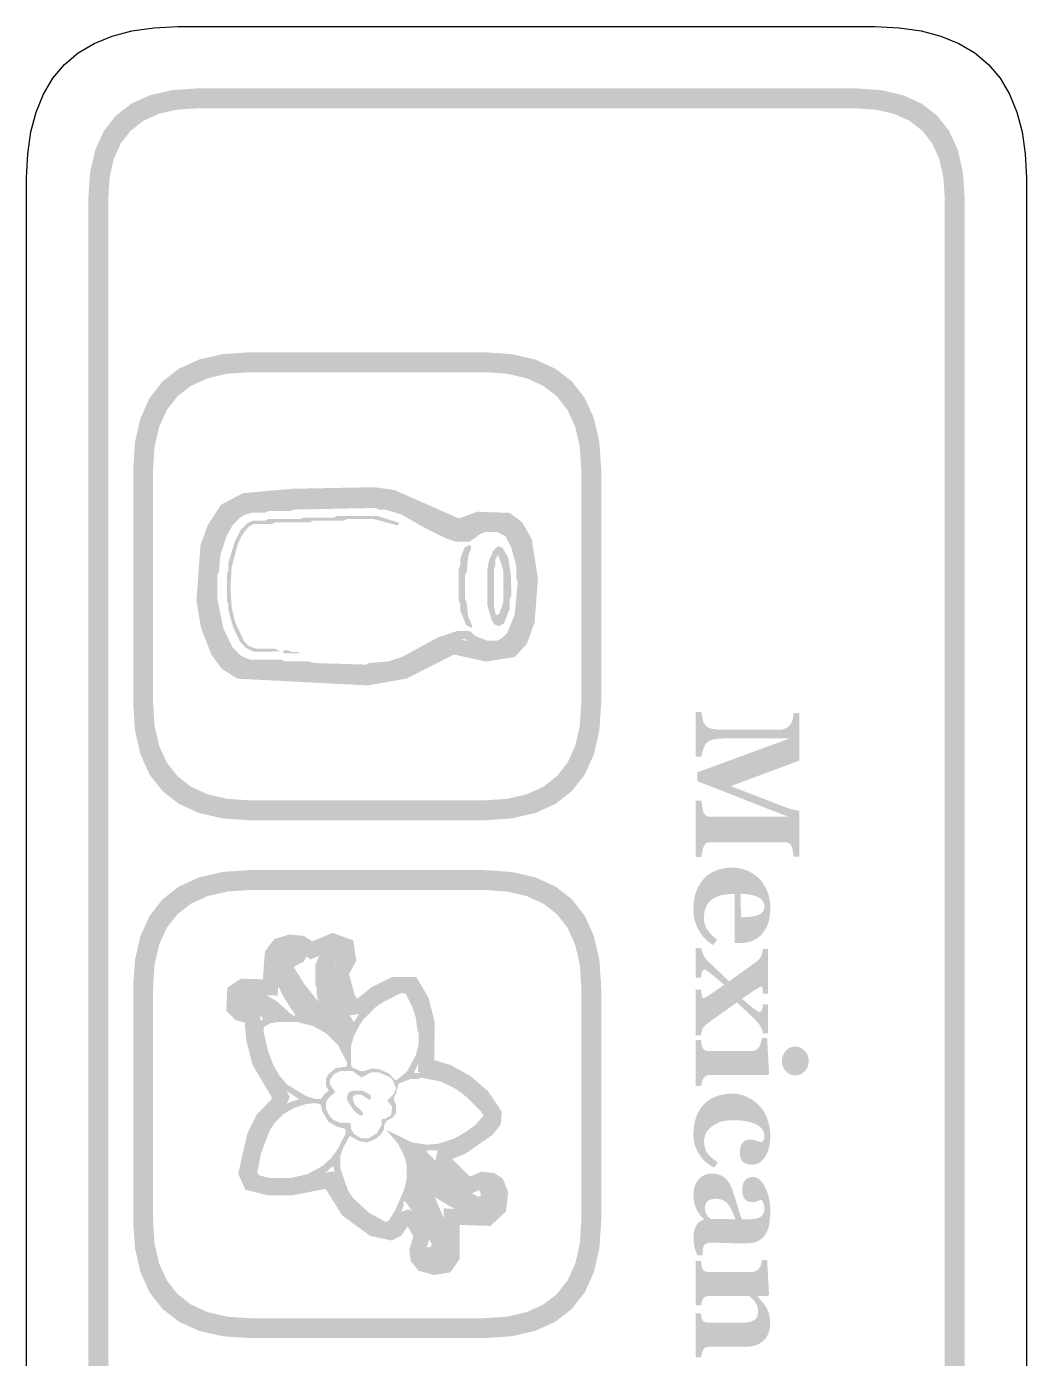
# Model space of a CAD drawing. Header units: millimetres. Extents: x 6 to 126, y 130 to 351.
# Drawn here: x 72.96 to 93.04, y 324.29 to 351.04 of the extents above; entities that cross this region are included whole.
import ezdxf

# ---------------------------------------------------------------- set-up
doc = ezdxf.new("R2010")
doc.units = ezdxf.units.MM
doc.layers.add('CUT', color=1, linetype='Continuous')
doc.layers.add('RASTER', color=7, linetype='Continuous')

msp = doc.modelspace()

# ---------------------------------------------------------------- hatches: boundary and pattern name
at = {"layer": 'RASTER'}
h = msp.add_hatch(color=7, dxfattribs=at)
h.paths.add_polyline_path([(89.6, 349.8), (90.116, 349.766), (90.563, 349.663), (90.941, 349.491), (91.25, 349.25), (91.491, 348.941), (91.663, 348.563), (91.766, 348.116), (91.8, 347.6), (91.8, 290.4), (91.766, 289.884), (91.663, 289.438), (91.491, 289.059), (91.25, 288.75), (90.941, 288.509), (90.563, 288.338), (90.116, 288.234), (89.6, 288.2), (76.4, 288.2), (75.884, 288.234), (75.438, 288.338), (75.059, 288.509), (74.75, 288.75), (74.509, 289.059), (74.338, 289.438), (74.234, 289.884), (74.2, 290.4), (74.2, 347.6), (74.234, 348.116), (74.338, 348.563), (74.509, 348.941), (74.75, 349.25), (75.059, 349.491), (75.438, 349.663), (75.884, 349.766), (76.4, 349.8)])
h.paths.add_polyline_path([(89.6, 349.4), (76.4, 349.4), (75.978, 349.372), (75.613, 349.288), (75.303, 349.147), (75.05, 348.95), (74.853, 348.697), (74.712, 348.388), (74.628, 348.022), (74.6, 347.6), (74.6, 290.4), (74.628, 289.978), (74.712, 289.613), (74.853, 289.303), (75.05, 289.05), (75.303, 288.853), (75.613, 288.713), (75.978, 288.628), (76.4, 288.6), (89.6, 288.6), (90.022, 288.628), (90.388, 288.713), (90.697, 288.853), (90.95, 289.05), (91.147, 289.303), (91.288, 289.613), (91.372, 289.978), (91.4, 290.4), (91.4, 347.6), (91.372, 348.022), (91.288, 348.388), (91.147, 348.697), (90.95, 348.95), (90.697, 349.147), (90.387, 349.288), (90.022, 349.372), (89.6, 349.4)], flags=0)
h = msp.add_hatch(color=7, dxfattribs=at)
h.paths.add_polyline_path([(82.15, 344.5), (82.701, 344.463), (83.178, 344.353), (83.582, 344.17), (83.913, 343.913), (84.17, 343.582), (84.353, 343.178), (84.463, 342.701), (84.5, 342.15), (84.5, 337.45), (84.463, 336.899), (84.353, 336.422), (84.17, 336.018), (83.913, 335.688), (83.582, 335.43), (83.178, 335.247), (82.701, 335.137), (82.15, 335.1), (77.45, 335.1), (76.899, 335.137), (76.422, 335.247), (76.018, 335.43), (75.688, 335.688), (75.43, 336.018), (75.247, 336.422), (75.137, 336.899), (75.1, 337.45), (75.1, 342.15), (75.137, 342.701), (75.247, 343.178), (75.43, 343.582), (75.688, 343.913), (76.018, 344.17), (76.422, 344.353), (76.899, 344.463), (77.45, 344.5)])
h.paths.add_polyline_path([(82.15, 344.1), (77.45, 344.1), (76.993, 344.07), (76.597, 343.978), (76.262, 343.826), (75.988, 343.613), (75.774, 343.338), (75.622, 343.003), (75.53, 342.607), (75.5, 342.15), (75.5, 337.45), (75.53, 336.993), (75.622, 336.597), (75.774, 336.262), (75.988, 335.988), (76.262, 335.774), (76.597, 335.622), (76.993, 335.53), (77.45, 335.5), (82.15, 335.5), (82.607, 335.53), (83.003, 335.622), (83.338, 335.774), (83.613, 335.988), (83.826, 336.262), (83.978, 336.597), (84.07, 336.993), (84.1, 337.45), (84.1, 342.15), (84.07, 342.607), (83.978, 343.003), (83.826, 343.338), (83.613, 343.613), (83.338, 343.826), (83.003, 343.978), (82.607, 344.07), (82.15, 344.1)], flags=0)
h = msp.add_hatch(color=7, dxfattribs=at)
h.paths.add_polyline_path([(83.23, 339.954), (83.163, 339.072), (83.007, 338.646), (82.765, 338.379), (82.178, 338.289), (81.543, 338.43), (80.594, 337.948), (79.817, 337.809), (77.191, 337.944), (76.876, 338.147), (76.67, 338.429), (76.46, 338.974), (76.371, 339.503), (76.451, 340.624), (76.603, 341.038), (76.864, 341.438), (77.308, 341.671), (78.289, 341.758), (79.945, 341.79), (80.346, 341.734), (81.643, 341.161), (82.009, 341.297), (82.655, 341.275), (82.909, 341.091), (83.104, 340.75)])
h.paths.add_polyline_path([(82.908, 339.941), (82.797, 340.642), (82.665, 340.872), (82.546, 340.958), (82.062, 340.975), (81.632, 340.815), (80.257, 341.424), (79.926, 341.47), (78.307, 341.438), (77.4, 341.358), (77.086, 341.193), (76.891, 340.893), (76.767, 340.556), (76.693, 339.519), (76.771, 339.059), (76.953, 338.583), (77.1, 338.384), (77.292, 338.259), (79.797, 338.131), (80.491, 338.255), (81.501, 338.768), (82.189, 338.614), (82.604, 338.678), (82.728, 338.815), (82.847, 339.141), (82.908, 339.941)], flags=0)
h = msp.add_hatch(color=7, dxfattribs=at)
h.paths.add_polyline_path([(82.976, 340.144), (82.986, 339.479), (82.954, 339.415), (82.954, 339.286), (82.858, 338.933), (82.739, 338.699), (82.674, 338.634), (82.504, 338.548), (82.28, 338.516), (82.215, 338.548), (82.055, 338.548), (81.885, 338.634), (81.766, 338.74), (81.509, 338.708), (81.114, 338.525), (80.449, 338.162), (80, 338.066), (78.972, 338.066), (78.908, 338.098), (78.234, 338.098), (78.17, 338.13), (77.495, 338.13), (77.335, 338.162), (77.165, 338.249), (76.94, 338.474), (76.725, 338.933), (76.628, 339.35), (76.628, 339.575), (76.596, 339.639), (76.596, 339.961), (76.628, 340.025), (76.66, 340.442), (76.757, 340.763), (76.94, 341.126), (77.132, 341.319), (77.303, 341.405), (77.559, 341.47), (78.523, 341.502), (78.587, 341.534), (80.096, 341.534), (80.546, 341.405), (81.445, 340.924), (81.669, 340.86), (81.788, 340.869), (81.885, 340.966), (82.055, 341.052), (82.408, 341.084), (82.674, 340.966), (82.771, 340.837), (82.922, 340.474)])
h.paths.add_polyline_path([(82.825, 339.896), (82.793, 339.961), (82.793, 340.217), (82.697, 340.571), (82.578, 340.805), (82.408, 340.892), (82.183, 340.892), (82.087, 340.86), (81.862, 340.699), (81.573, 340.699), (81.38, 340.763), (80.973, 340.966), (80.481, 341.245), (80.16, 341.341), (80.032, 341.341), (79.968, 341.373), (78.33, 341.341), (78.266, 341.309), (77.816, 341.309), (77.752, 341.277), (77.495, 341.277), (77.367, 341.245), (77.261, 341.19), (77.1, 341.03), (76.982, 340.827), (76.853, 340.442), (76.821, 340.089), (76.789, 340.025), (76.789, 339.543), (76.917, 338.933), (77.1, 338.57), (77.261, 338.41), (77.367, 338.355), (77.463, 338.323), (78.073, 338.323), (78.137, 338.291), (78.651, 338.291), (78.715, 338.259), (79.775, 338.227), (79.839, 338.259), (80.225, 338.291), (80.514, 338.387), (81.22, 338.773), (81.605, 338.901), (81.862, 338.901), (81.981, 338.795), (82.215, 338.708), (82.408, 338.708), (82.514, 338.763), (82.61, 338.859), (82.761, 339.222)], flags=0)
h.paths.add_polyline_path([(82.687, 340.015), (82.697, 339.607), (82.665, 339.543), (82.665, 339.35), (82.546, 339.052), (82.44, 338.997), (82.353, 339.039), (82.302, 339.116), (82.215, 339.415), (82.215, 340.153), (82.247, 340.314), (82.334, 340.516), (82.398, 340.58), (82.44, 340.603), (82.514, 340.58), (82.633, 340.378)], flags=0)
h.paths.add_polyline_path([(82.536, 340.121), (82.43, 340.433), (82.376, 340.346), (82.376, 340.217), (82.344, 340.153), (82.344, 339.415), (82.376, 339.254), (82.408, 339.222), (82.45, 339.245), (82.536, 339.479)], flags=0)
h.paths.add_polyline_path([(81.917, 338.988), (81.894, 338.965), (81.788, 339.02), (81.669, 339.318), (81.669, 339.447), (81.637, 339.511), (81.637, 340.153), (81.669, 340.217), (81.669, 340.346), (81.756, 340.58), (81.862, 340.635), (81.894, 340.571), (81.83, 340.41), (81.798, 340.089), (81.766, 340.025), (81.766, 339.543), (81.798, 339.479), (81.83, 339.19)], flags=0)
h.paths.add_polyline_path([(80.44, 341.075), (80.417, 341.02), (79.936, 341.149), (79.39, 341.149), (79.325, 341.116), (78.715, 341.116), (78.651, 341.084), (77.945, 341.084), (77.881, 341.052), (77.527, 341.052), (77.421, 340.998), (77.293, 340.837), (77.206, 340.667), (77.078, 340.185), (77.055, 339.79), (77.078, 339.383), (77.142, 339.094), (77.325, 338.699), (77.421, 338.602), (77.559, 338.548), (77.945, 338.548), (78.064, 338.493), (77.527, 338.484), (77.357, 338.57), (77.261, 338.667), (77.11, 338.965), (77.014, 339.318), (77.014, 339.447), (76.982, 339.511), (76.982, 340.057), (77.014, 340.121), (77.014, 340.282), (77.142, 340.699), (77.261, 340.933), (77.389, 341.062), (77.495, 341.116), (77.752, 341.116), (77.816, 341.149), (78.459, 341.149), (78.523, 341.181), (79.133, 341.181), (79.197, 341.213), (80, 341.213)], flags=0)
h.paths.add_polyline_path([(78.449, 338.474), (78.426, 338.451), (78.137, 338.451), (78.105, 338.484), (78.137, 338.516), (78.202, 338.516), (78.266, 338.484)], flags=0)
for points in [[(86.4, 334.365), (86.4, 335.492), (86.514, 335.492), (86.515, 335.479), (86.517, 335.466), (86.518, 335.451), (86.52, 335.436), (86.522, 335.421), (86.524, 335.404), (86.526, 335.387), (86.529, 335.37), (86.531, 335.352), (86.534, 335.336), (86.537, 335.322), (86.54, 335.309), (86.542, 335.297), (86.545, 335.287), (86.548, 335.278), (86.551, 335.271), (86.557, 335.258), (86.563, 335.246), (86.57, 335.234), (86.577, 335.224), (86.585, 335.215), (86.593, 335.207), (86.602, 335.199), (86.611, 335.193), (86.621, 335.188), (86.631, 335.183), (86.642, 335.179), (86.654, 335.176), (86.667, 335.173), (86.68, 335.171), (86.693, 335.17), (86.708, 335.17), (88.26, 335.17), (86.434, 335.885), (86.434, 336.069), (86.447, 336.073), (86.464, 336.078), (86.483, 336.084), (86.506, 336.092), (86.531, 336.101), (86.56, 336.111), (86.591, 336.122), (86.626, 336.134), (86.661, 336.147), (86.694, 336.159), (86.725, 336.17), (86.755, 336.181), (86.783, 336.192), (86.809, 336.201), (86.833, 336.21), (86.856, 336.219), (88.284, 336.744), (87.02, 336.744), (86.976, 336.744), (86.934, 336.743), (86.896, 336.741), (86.86, 336.738), (86.827, 336.735), (86.796, 336.731), (86.768, 336.726), (86.744, 336.72), (86.721, 336.714), (86.699, 336.706), (86.68, 336.698), (86.662, 336.689), (86.645, 336.678), (86.63, 336.667), (86.617, 336.655), (86.605, 336.642), (86.597, 336.632), (86.59, 336.62), (86.582, 336.606), (86.575, 336.591), (86.568, 336.573), (86.561, 336.554), (86.553, 336.533), (86.546, 336.511), (86.54, 336.488), (86.534, 336.467), (86.529, 336.448), (86.525, 336.43), (86.521, 336.415), (86.518, 336.401), (86.516, 336.389), (86.514, 336.378), (86.4, 336.378), (86.4, 337.272), (86.514, 337.272), (86.516, 337.262), (86.517, 337.251), (86.519, 337.238), (86.521, 337.224), (86.524, 337.208), (86.527, 337.191), (86.53, 337.172), (86.534, 337.152), (86.538, 337.132), (86.543, 337.113), (86.549, 337.094), (86.555, 337.077), (86.562, 337.061), (86.57, 337.045), (86.578, 337.03), (86.588, 337.017), (86.599, 337.003), (86.612, 336.99), (86.626, 336.978), (86.643, 336.968), (86.661, 336.958), (86.681, 336.95), (86.702, 336.943), (86.726, 336.938), (86.752, 336.933), (86.78, 336.929), (86.811, 336.925), (86.844, 336.922), (86.88, 336.92), (86.919, 336.919), (86.96, 336.918), (87.004, 336.917), (88.033, 336.917), (88.056, 336.918), (88.078, 336.919), (88.099, 336.921), (88.119, 336.923), (88.138, 336.926), (88.156, 336.93), (88.173, 336.935), (88.189, 336.941), (88.204, 336.947), (88.219, 336.954), (88.232, 336.962), (88.245, 336.97), (88.257, 336.979), (88.268, 336.989), (88.279, 337), (88.288, 337.011), (88.299, 337.026), (88.309, 337.04), (88.318, 337.055), (88.326, 337.07), (88.332, 337.085), (88.338, 337.101), (88.343, 337.116), (88.347, 337.131), (88.35, 337.147), (88.353, 337.162), (88.355, 337.177), (88.358, 337.193), (88.36, 337.209), (88.362, 337.224), (88.363, 337.24), (88.364, 337.256), (88.479, 337.256), (88.479, 336.299), (87.106, 335.786), (88.221, 335.354), (88.237, 335.349), (88.253, 335.343), (88.27, 335.338), (88.288, 335.333), (88.307, 335.327), (88.326, 335.322), (88.346, 335.317), (88.367, 335.312), (88.388, 335.307), (88.406, 335.303), (88.423, 335.299), (88.438, 335.296), (88.451, 335.294), (88.462, 335.292), (88.471, 335.29), (88.479, 335.29), (88.479, 334.368), (88.364, 334.368), (88.364, 334.38), (88.363, 334.392), (88.361, 334.404), (88.36, 334.416), (88.358, 334.429), (88.357, 334.441), (88.355, 334.454), (88.353, 334.467), (88.35, 334.479), (88.348, 334.492), (88.345, 334.504), (88.342, 334.517), (88.339, 334.529), (88.336, 334.541), (88.333, 334.553), (88.329, 334.565), (88.324, 334.578), (88.318, 334.591), (88.312, 334.602), (88.305, 334.612), (88.297, 334.621), (88.288, 334.629), (88.279, 334.635), (88.269, 334.64), (88.259, 334.644), (88.248, 334.648), (88.237, 334.651), (88.226, 334.654), (88.214, 334.656), (88.203, 334.657), (88.191, 334.658), (88.178, 334.658), (86.706, 334.658), (86.693, 334.658), (86.681, 334.657), (86.669, 334.656), (86.658, 334.654), (86.647, 334.651), (86.637, 334.648), (86.627, 334.644), (86.618, 334.64), (86.609, 334.635), (86.6, 334.629), (86.592, 334.621), (86.584, 334.612), (86.576, 334.602), (86.569, 334.591), (86.562, 334.578), (86.555, 334.565), (86.552, 334.557), (86.549, 334.548), (86.546, 334.537), (86.542, 334.526), (86.539, 334.513), (86.536, 334.5), (86.533, 334.485), (86.53, 334.469), (86.528, 334.453), (86.525, 334.437), (86.523, 334.423), (86.52, 334.41), (86.519, 334.397), (86.517, 334.386), (86.515, 334.375), (86.514, 334.365)], [(86.4, 330.782), (86.4, 331.698), (86.507, 331.698), (86.508, 331.68), (86.509, 331.664), (86.511, 331.647), (86.512, 331.632), (86.514, 331.617), (86.516, 331.604), (86.517, 331.59), (86.519, 331.578), (86.522, 331.567), (86.524, 331.557), (86.528, 331.548), (86.532, 331.542), (86.536, 331.536), (86.541, 331.533), (86.546, 331.53), (86.552, 331.53), (86.555, 331.53), (86.559, 331.53), (86.563, 331.531), (86.567, 331.533), (86.572, 331.534), (86.577, 331.537), (86.583, 331.539), (86.589, 331.542), (86.595, 331.545), (86.602, 331.549), (86.608, 331.552), (86.615, 331.556), (86.622, 331.56), (86.63, 331.564), (86.637, 331.569), (86.645, 331.573), (86.657, 331.581), (86.671, 331.59), (86.686, 331.6), (86.703, 331.611), (86.722, 331.624), (86.742, 331.638), (86.764, 331.653), (86.788, 331.669), (86.812, 331.686), (86.836, 331.703), (86.86, 331.719), (86.883, 331.736), (86.905, 331.751), (86.927, 331.767), (86.949, 331.782), (86.97, 331.798), (86.946, 331.818), (86.922, 331.838), (86.9, 331.857), (86.879, 331.876), (86.858, 331.893), (86.838, 331.909), (86.819, 331.925), (86.801, 331.94), (86.784, 331.954), (86.766, 331.969), (86.747, 331.983), (86.728, 331.998), (86.709, 332.013), (86.69, 332.029), (86.67, 332.044), (86.65, 332.06), (86.644, 332.065), (86.638, 332.07), (86.631, 332.074), (86.625, 332.078), (86.619, 332.082), (86.613, 332.085), (86.608, 332.088), (86.602, 332.091), (86.597, 332.093), (86.592, 332.094), (86.588, 332.096), (86.585, 332.097), (86.582, 332.098), (86.579, 332.099), (86.577, 332.099), (86.576, 332.099), (86.568, 332.099), (86.56, 332.096), (86.553, 332.093), (86.546, 332.087), (86.54, 332.081), (86.534, 332.073), (86.529, 332.063), (86.525, 332.052), (86.52, 332.04), (86.517, 332.027), (86.514, 332.013), (86.511, 332), (86.509, 331.985), (86.508, 331.97), (86.507, 331.954), (86.507, 331.938), (86.4, 331.938), (86.4, 332.533), (86.507, 332.533), (86.514, 332.504), (86.521, 332.477), (86.53, 332.451), (86.539, 332.426), (86.55, 332.403), (86.561, 332.382), (86.573, 332.362), (86.586, 332.343), (86.599, 332.326), (86.612, 332.311), (86.623, 332.296), (86.634, 332.284), (86.644, 332.272), (86.653, 332.263), (86.662, 332.254), (86.67, 332.247), (86.697, 332.221), (86.724, 332.196), (86.75, 332.172), (86.774, 332.149), (86.797, 332.127), (86.819, 332.105), (86.84, 332.085), (86.859, 332.066), (86.879, 332.047), (86.901, 332.026), (86.924, 332.004), (86.95, 331.98), (86.977, 331.954), (87.007, 331.927), (87.038, 331.898), (87.071, 331.868), (87.101, 331.889), (87.132, 331.912), (87.165, 331.935), (87.199, 331.96), (87.236, 331.986), (87.273, 332.013), (87.313, 332.041), (87.354, 332.07), (87.394, 332.099), (87.433, 332.127), (87.47, 332.153), (87.506, 332.179), (87.539, 332.203), (87.57, 332.226), (87.6, 332.247), (87.628, 332.268), (87.64, 332.278), (87.652, 332.289), (87.664, 332.3), (87.674, 332.312), (87.684, 332.324), (87.693, 332.337), (87.701, 332.35), (87.709, 332.365), (87.716, 332.379), (87.722, 332.395), (87.727, 332.412), (87.732, 332.43), (87.737, 332.449), (87.741, 332.469), (87.744, 332.49), (87.746, 332.512), (87.853, 332.512), (87.853, 331.617), (87.746, 331.617), (87.746, 331.629), (87.746, 331.642), (87.745, 331.653), (87.745, 331.665), (87.744, 331.677), (87.743, 331.689), (87.742, 331.701), (87.74, 331.713), (87.739, 331.724), (87.737, 331.733), (87.735, 331.741), (87.732, 331.748), (87.73, 331.753), (87.727, 331.757), (87.723, 331.759), (87.72, 331.76), (87.717, 331.759), (87.714, 331.759), (87.71, 331.758), (87.707, 331.758), (87.703, 331.757), (87.699, 331.755), (87.695, 331.754), (87.691, 331.752), (87.686, 331.75), (87.682, 331.748), (87.677, 331.746), (87.673, 331.744), (87.668, 331.741), (87.663, 331.739), (87.659, 331.736), (87.654, 331.733), (87.642, 331.726), (87.628, 331.717), (87.613, 331.708), (87.596, 331.697), (87.578, 331.686), (87.559, 331.673), (87.538, 331.66), (87.516, 331.645), (87.493, 331.63), (87.47, 331.615), (87.447, 331.599), (87.423, 331.583), (87.399, 331.567), (87.375, 331.55), (87.351, 331.533), (87.326, 331.516), (87.345, 331.5), (87.364, 331.485), (87.382, 331.47), (87.399, 331.456), (87.415, 331.442), (87.43, 331.429), (87.444, 331.417), (87.458, 331.406), (87.471, 331.394), (87.486, 331.382), (87.502, 331.369), (87.52, 331.355), (87.538, 331.34), (87.558, 331.324), (87.58, 331.308), (87.603, 331.291), (87.611, 331.284), (87.619, 331.279), (87.627, 331.274), (87.633, 331.269), (87.64, 331.266), (87.645, 331.262), (87.651, 331.26), (87.655, 331.258), (87.66, 331.256), (87.663, 331.255), (87.667, 331.254), (87.67, 331.253), (87.672, 331.252), (87.674, 331.252), (87.676, 331.251), (87.677, 331.251), (87.683, 331.252), (87.689, 331.253), (87.695, 331.256), (87.701, 331.259), (87.706, 331.264), (87.712, 331.269), (87.717, 331.275), (87.722, 331.283), (87.727, 331.292), (87.731, 331.302), (87.735, 331.315), (87.738, 331.329), (87.741, 331.346), (87.743, 331.364), (87.745, 331.384), (87.746, 331.406), (87.853, 331.406), (87.853, 330.823), (87.746, 330.823), (87.743, 330.841), (87.739, 330.859), (87.734, 330.877), (87.728, 330.894), (87.722, 330.911), (87.715, 330.929), (87.707, 330.946), (87.698, 330.963), (87.688, 330.98), (87.677, 330.997), (87.665, 331.014), (87.651, 331.031), (87.636, 331.049), (87.62, 331.067), (87.602, 331.085), (87.584, 331.103), (87.555, 331.131), (87.528, 331.157), (87.504, 331.18), (87.481, 331.202), (87.46, 331.222), (87.441, 331.24), (87.425, 331.256), (87.41, 331.27), (87.395, 331.284), (87.378, 331.3), (87.359, 331.318), (87.337, 331.339), (87.313, 331.361), (87.287, 331.386), (87.258, 331.413), (87.228, 331.442), (87.202, 331.424), (87.175, 331.404), (87.144, 331.383), (87.111, 331.359), (87.075, 331.334), (87.036, 331.307), (86.995, 331.278), (86.951, 331.247), (86.906, 331.216), (86.864, 331.185), (86.823, 331.156), (86.783, 331.128), (86.746, 331.101), (86.71, 331.075), (86.677, 331.051), (86.645, 331.027), (86.631, 331.017), (86.618, 331.007), (86.606, 330.996), (86.594, 330.985), (86.583, 330.974), (86.573, 330.962), (86.563, 330.951), (86.554, 330.938), (86.545, 330.925), (86.538, 330.91), (86.531, 330.894), (86.525, 330.875), (86.519, 330.855), (86.514, 330.832), (86.51, 330.808), (86.507, 330.782)], [(86.353, 328.792), (86.354, 328.842), (86.357, 328.891), (86.361, 328.938), (86.368, 328.983), (86.376, 329.028), (86.386, 329.07), (86.399, 329.112), (86.412, 329.151), (86.428, 329.19), (86.445, 329.226), (86.463, 329.261), (86.483, 329.294), (86.503, 329.325), (86.526, 329.354), (86.549, 329.382), (86.574, 329.408), (86.601, 329.433), (86.629, 329.456), (86.658, 329.477), (86.688, 329.497), (86.719, 329.515), (86.752, 329.531), (86.785, 329.546), (86.82, 329.559), (86.856, 329.571), (86.893, 329.581), (86.93, 329.59), (86.969, 329.597), (87.008, 329.602), (87.048, 329.606), (87.088, 329.608), (87.129, 329.609), (87.167, 329.608), (87.205, 329.605), (87.242, 329.601), (87.278, 329.594), (87.314, 329.585), (87.35, 329.575), (87.385, 329.563), (87.42, 329.548), (87.453, 329.532), (87.486, 329.515), (87.518, 329.497), (87.549, 329.477), (87.578, 329.455), (87.607, 329.433), (87.635, 329.409), (87.661, 329.384), (87.687, 329.356), (87.712, 329.327), (87.735, 329.296), (87.757, 329.264), (87.778, 329.23), (87.797, 329.194), (87.815, 329.157), (87.832, 329.118), (87.847, 329.077), (87.86, 329.036), (87.871, 328.994), (87.88, 328.951), (87.887, 328.906), (87.892, 328.861), (87.895, 328.814), (87.896, 328.767), (87.894, 328.701), (87.889, 328.639), (87.881, 328.581), (87.87, 328.526), (87.856, 328.474), (87.838, 328.426), (87.818, 328.382), (87.794, 328.341), (87.767, 328.304), (87.738, 328.272), (87.707, 328.245), (87.674, 328.223), (87.639, 328.206), (87.601, 328.194), (87.561, 328.186), (87.519, 328.184), (87.493, 328.185), (87.469, 328.187), (87.446, 328.192), (87.424, 328.198), (87.403, 328.206), (87.384, 328.215), (87.366, 328.226), (87.349, 328.24), (87.334, 328.255), (87.321, 328.272), (87.31, 328.293), (87.301, 328.315), (87.294, 328.341), (87.289, 328.368), (87.286, 328.399), (87.285, 328.431), (87.286, 328.458), (87.288, 328.484), (87.292, 328.509), (87.298, 328.532), (87.305, 328.555), (87.314, 328.576), (87.325, 328.596), (87.338, 328.615), (87.351, 328.633), (87.366, 328.648), (87.382, 328.66), (87.398, 328.671), (87.416, 328.679), (87.435, 328.685), (87.454, 328.688), (87.475, 328.689), (87.493, 328.689), (87.511, 328.688), (87.529, 328.686), (87.547, 328.683), (87.564, 328.68), (87.582, 328.676), (87.6, 328.671), (87.617, 328.666), (87.634, 328.66), (87.65, 328.655), (87.665, 328.651), (87.679, 328.647), (87.692, 328.644), (87.704, 328.641), (87.715, 328.639), (87.724, 328.638), (87.731, 328.642), (87.737, 328.647), (87.742, 328.651), (87.747, 328.656), (87.752, 328.662), (87.757, 328.667), (87.761, 328.673), (87.765, 328.679), (87.768, 328.686), (87.771, 328.693), (87.773, 328.702), (87.775, 328.711), (87.776, 328.721), (87.778, 328.732), (87.778, 328.744), (87.778, 328.757), (87.778, 328.773), (87.776, 328.789), (87.774, 328.804), (87.771, 328.82), (87.766, 328.834), (87.761, 328.849), (87.755, 328.863), (87.748, 328.877), (87.739, 328.89), (87.729, 328.903), (87.718, 328.916), (87.705, 328.929), (87.691, 328.942), (87.675, 328.954), (87.658, 328.966), (87.639, 328.978), (87.62, 328.989), (87.6, 328.999), (87.577, 329.009), (87.554, 329.019), (87.528, 329.027), (87.501, 329.036), (87.473, 329.043), (87.443, 329.05), (87.411, 329.057), (87.378, 329.062), (87.344, 329.067), (87.307, 329.071), (87.27, 329.074), (87.23, 329.076), (87.19, 329.077), (87.147, 329.077), (87.083, 329.075), (87.023, 329.07), (86.966, 329.06), (86.912, 329.047), (86.861, 329.03), (86.813, 329.009), (86.768, 328.984), (86.727, 328.955), (86.689, 328.924), (86.657, 328.891), (86.629, 328.857), (86.607, 328.821), (86.589, 328.784), (86.577, 328.745), (86.569, 328.705), (86.567, 328.663), (86.568, 328.623), (86.572, 328.586), (86.577, 328.55), (86.585, 328.517), (86.595, 328.486), (86.608, 328.456), (86.623, 328.429), (86.64, 328.404), (86.659, 328.381), (86.68, 328.358), (86.702, 328.335), (86.727, 328.314), (86.754, 328.293), (86.782, 328.272), (86.813, 328.253), (86.845, 328.234), (86.769, 328.124), (86.747, 328.135), (86.725, 328.148), (86.704, 328.16), (86.684, 328.174), (86.663, 328.187), (86.644, 328.202), (86.625, 328.217), (86.606, 328.232), (86.588, 328.248), (86.57, 328.265), (86.553, 328.283), (86.536, 328.301), (86.52, 328.321), (86.504, 328.341), (86.489, 328.361), (86.475, 328.383), (86.46, 328.406), (86.447, 328.429), (86.434, 328.453), (86.422, 328.476), (86.411, 328.5), (86.401, 328.523), (86.392, 328.547), (86.384, 328.571), (86.377, 328.595), (86.37, 328.62), (86.365, 328.646), (86.361, 328.673), (86.357, 328.702), (86.355, 328.731), (86.354, 328.761), (86.353, 328.792)], [(86.4, 324.314), (86.4, 325.196), (86.507, 325.196), (86.508, 325.188), (86.508, 325.181), (86.509, 325.173), (86.51, 325.165), (86.511, 325.156), (86.512, 325.147), (86.513, 325.138), (86.514, 325.128), (86.515, 325.119), (86.517, 325.11), (86.518, 325.101), (86.52, 325.093), (86.522, 325.086), (86.524, 325.08), (86.526, 325.074), (86.529, 325.068), (86.533, 325.061), (86.538, 325.054), (86.543, 325.048), (86.549, 325.042), (86.555, 325.037), (86.561, 325.032), (86.568, 325.028), (86.576, 325.024), (86.584, 325.021), (86.593, 325.018), (86.603, 325.016), (86.614, 325.014), (86.626, 325.013), (86.638, 325.012), (86.652, 325.011), (86.667, 325.011), (87.352, 325.011), (87.388, 325.012), (87.422, 325.014), (87.454, 325.019), (87.483, 325.025), (87.51, 325.032), (87.535, 325.042), (87.557, 325.053), (87.577, 325.066), (87.595, 325.08), (87.61, 325.097), (87.623, 325.114), (87.634, 325.134), (87.642, 325.155), (87.648, 325.178), (87.651, 325.202), (87.652, 325.228), (87.652, 325.242), (87.651, 325.257), (87.65, 325.271), (87.648, 325.284), (87.646, 325.298), (87.643, 325.311), (87.639, 325.324), (87.635, 325.337), (87.63, 325.35), (87.625, 325.362), (87.619, 325.375), (87.613, 325.387), (87.607, 325.399), (87.599, 325.411), (87.592, 325.424), (87.584, 325.436), (87.576, 325.446), (87.569, 325.456), (87.561, 325.465), (87.554, 325.474), (87.546, 325.482), (87.539, 325.49), (87.531, 325.497), (87.524, 325.504), (87.516, 325.51), (87.509, 325.516), (87.501, 325.522), (87.495, 325.528), (87.488, 325.533), (87.482, 325.538), (87.475, 325.543), (87.469, 325.547), (86.683, 325.547), (86.67, 325.547), (86.658, 325.546), (86.647, 325.545), (86.636, 325.543), (86.625, 325.541), (86.615, 325.539), (86.606, 325.536), (86.597, 325.532), (86.589, 325.529), (86.581, 325.524), (86.574, 325.519), (86.567, 325.513), (86.561, 325.507), (86.555, 325.5), (86.55, 325.492), (86.545, 325.484), (86.542, 325.478), (86.539, 325.472), (86.536, 325.465), (86.533, 325.458), (86.53, 325.45), (86.527, 325.442), (86.524, 325.434), (86.522, 325.426), (86.519, 325.417), (86.517, 325.408), (86.515, 325.399), (86.513, 325.391), (86.511, 325.382), (86.509, 325.374), (86.508, 325.365), (86.507, 325.357), (86.4, 325.357), (86.4, 326.247), (86.507, 326.247), (86.508, 326.238), (86.509, 326.229), (86.509, 326.22), (86.51, 326.211), (86.511, 326.201), (86.513, 326.192), (86.514, 326.183), (86.515, 326.173), (86.516, 326.164), (86.518, 326.155), (86.519, 326.147), (86.521, 326.139), (86.523, 326.131), (86.525, 326.123), (86.527, 326.116), (86.529, 326.11), (86.533, 326.098), (86.538, 326.088), (86.543, 326.079), (86.549, 326.07), (86.556, 326.062), (86.563, 326.056), (86.571, 326.05), (86.579, 326.045), (86.587, 326.041), (86.597, 326.037), (86.607, 326.034), (86.618, 326.032), (86.629, 326.03), (86.641, 326.029), (86.653, 326.028), (86.667, 326.028), (87.519, 326.028), (87.53, 326.028), (87.542, 326.029), (87.553, 326.031), (87.564, 326.033), (87.575, 326.037), (87.586, 326.041), (87.597, 326.046), (87.608, 326.051), (87.619, 326.057), (87.629, 326.064), (87.639, 326.071), (87.648, 326.078), (87.657, 326.086), (87.665, 326.094), (87.673, 326.103), (87.68, 326.113), (87.685, 326.119), (87.689, 326.127), (87.693, 326.134), (87.696, 326.142), (87.7, 326.151), (87.703, 326.16), (87.707, 326.169), (87.71, 326.179), (87.712, 326.189), (87.715, 326.2), (87.717, 326.211), (87.719, 326.221), (87.721, 326.233), (87.723, 326.244), (87.724, 326.256), (87.726, 326.268), (87.833, 326.268), (87.871, 325.569), (87.849, 325.547), (87.636, 325.547), (87.636, 325.541), (87.646, 325.531), (87.656, 325.52), (87.666, 325.508), (87.677, 325.496), (87.688, 325.483), (87.699, 325.47), (87.712, 325.456), (87.724, 325.442), (87.737, 325.427), (87.749, 325.413), (87.76, 325.399), (87.771, 325.385), (87.781, 325.372), (87.79, 325.359), (87.799, 325.346), (87.808, 325.333), (87.816, 325.319), (87.825, 325.304), (87.833, 325.288), (87.84, 325.271), (87.848, 325.252), (87.855, 325.233), (87.861, 325.213), (87.868, 325.191), (87.874, 325.169), (87.879, 325.146), (87.883, 325.124), (87.886, 325.1), (87.889, 325.077), (87.891, 325.053), (87.892, 325.028), (87.893, 325.004), (87.891, 324.946), (87.884, 324.892), (87.874, 324.841), (87.859, 324.795), (87.84, 324.752), (87.816, 324.713), (87.789, 324.677), (87.757, 324.646), (87.722, 324.618), (87.684, 324.593), (87.643, 324.573), (87.6, 324.556), (87.553, 324.543), (87.504, 324.534), (87.452, 324.528), (87.398, 324.526), (86.68, 324.526), (86.667, 324.526), (86.654, 324.525), (86.642, 324.524), (86.631, 324.522), (86.621, 324.52), (86.611, 324.517), (86.602, 324.514), (86.593, 324.51), (86.586, 324.506), (86.578, 324.5), (86.571, 324.494), (86.564, 324.487), (86.558, 324.479), (86.552, 324.47), (86.547, 324.461), (86.542, 324.45), (86.54, 324.444), (86.537, 324.438), (86.534, 324.431), (86.532, 324.424), (86.529, 324.416), (86.527, 324.409), (86.524, 324.401), (86.522, 324.392), (86.519, 324.383), (86.517, 324.374), (86.515, 324.365), (86.513, 324.355), (86.511, 324.345), (86.509, 324.335), (86.508, 324.325), (86.507, 324.314)]]:
    msp.add_hatch(color=7, dxfattribs=at).paths.add_polyline_path(points)
h = msp.add_hatch(color=7, dxfattribs=at)
h.paths.add_polyline_path([(82.15, 334.1), (82.701, 334.063), (83.178, 333.953), (83.582, 333.77), (83.913, 333.513), (84.17, 333.182), (84.353, 332.778), (84.463, 332.301), (84.5, 331.75), (84.5, 327.05), (84.463, 326.499), (84.353, 326.022), (84.17, 325.618), (83.913, 325.288), (83.582, 325.03), (83.178, 324.847), (82.701, 324.737), (82.15, 324.7), (77.45, 324.7), (76.899, 324.737), (76.422, 324.847), (76.018, 325.03), (75.688, 325.288), (75.43, 325.618), (75.247, 326.022), (75.137, 326.499), (75.1, 327.05), (75.1, 331.75), (75.137, 332.301), (75.247, 332.778), (75.43, 333.182), (75.688, 333.513), (76.018, 333.77), (76.422, 333.953), (76.899, 334.063), (77.45, 334.1)])
h.paths.add_polyline_path([(82.15, 333.7), (77.45, 333.7), (76.993, 333.67), (76.597, 333.578), (76.262, 333.426), (75.988, 333.213), (75.774, 332.938), (75.622, 332.603), (75.53, 332.207), (75.5, 331.75), (75.5, 327.05), (75.53, 326.593), (75.622, 326.197), (75.774, 325.862), (75.988, 325.588), (76.262, 325.374), (76.597, 325.222), (76.993, 325.13), (77.45, 325.1), (82.15, 325.1), (82.607, 325.13), (83.003, 325.222), (83.338, 325.374), (83.613, 325.588), (83.826, 325.862), (83.978, 326.197), (84.07, 326.593), (84.1, 327.05), (84.1, 331.75), (84.07, 332.207), (83.978, 332.603), (83.826, 332.938), (83.613, 333.213), (83.338, 333.426), (83.003, 333.578), (82.607, 333.67), (82.15, 333.7)], flags=0)
h = msp.add_hatch(color=7, dxfattribs=at)
h.paths.add_polyline_path([(86.75, 332.593), (86.729, 332.606), (86.709, 332.62), (86.689, 332.634), (86.669, 332.65), (86.649, 332.665), (86.63, 332.682), (86.611, 332.699), (86.593, 332.717), (86.574, 332.735), (86.557, 332.754), (86.54, 332.774), (86.524, 332.794), (86.508, 332.815), (86.494, 332.837), (86.479, 332.859), (86.466, 332.882), (86.452, 332.906), (86.44, 332.931), (86.428, 332.956), (86.417, 332.98), (86.407, 333.005), (86.398, 333.03), (86.389, 333.055), (86.382, 333.08), (86.375, 333.106), (86.369, 333.132), (86.364, 333.16), (86.36, 333.188), (86.357, 333.217), (86.355, 333.247), (86.354, 333.279), (86.353, 333.311), (86.354, 333.364), (86.357, 333.415), (86.362, 333.465), (86.369, 333.513), (86.377, 333.559), (86.388, 333.603), (86.4, 333.645), (86.415, 333.685), (86.431, 333.724), (86.448, 333.76), (86.467, 333.795), (86.487, 333.829), (86.508, 333.86), (86.531, 333.89), (86.555, 333.919), (86.58, 333.945), (86.607, 333.97), (86.635, 333.993), (86.663, 334.015), (86.694, 334.035), (86.725, 334.053), (86.757, 334.07), (86.791, 334.085), (86.826, 334.098), (86.861, 334.11), (86.898, 334.12), (86.935, 334.129), (86.973, 334.136), (87.012, 334.142), (87.051, 334.146), (87.091, 334.148), (87.132, 334.149), (87.17, 334.148), (87.206, 334.145), (87.243, 334.141), (87.279, 334.135), (87.314, 334.127), (87.35, 334.118), (87.384, 334.107), (87.419, 334.094), (87.453, 334.079), (87.485, 334.063), (87.517, 334.046), (87.548, 334.027), (87.578, 334.007), (87.607, 333.985), (87.635, 333.962), (87.663, 333.938), (87.688, 333.912), (87.712, 333.885), (87.735, 333.856), (87.757, 333.825), (87.777, 333.793), (87.796, 333.759), (87.814, 333.724), (87.831, 333.687), (87.846, 333.648), (87.859, 333.608), (87.87, 333.568), (87.879, 333.526), (87.887, 333.483), (87.892, 333.439), (87.895, 333.394), (87.896, 333.347), (87.895, 333.297), (87.892, 333.249), (87.889, 333.204), (87.883, 333.161), (87.876, 333.12), (87.868, 333.081), (87.857, 333.045), (87.846, 333.01), (87.833, 332.978), (87.819, 332.947), (87.803, 332.918), (87.786, 332.89), (87.769, 332.863), (87.75, 332.838), (87.729, 332.815), (87.708, 332.792), (87.687, 332.772), (87.664, 332.753), (87.641, 332.736), (87.617, 332.72), (87.592, 332.706), (87.566, 332.693), (87.539, 332.681), (87.511, 332.671), (87.483, 332.662), (87.454, 332.654), (87.424, 332.647), (87.395, 332.642), (87.365, 332.638), (87.335, 332.635), (87.304, 332.633), (87.273, 332.633), (87.178, 332.633), (87.178, 333.623), (87.105, 333.621), (87.037, 333.616), (86.973, 333.607), (86.913, 333.594), (86.859, 333.578), (86.808, 333.558), (86.762, 333.534), (86.721, 333.507), (86.684, 333.476), (86.652, 333.441), (86.625, 333.401), (86.603, 333.357), (86.586, 333.309), (86.574, 333.257), (86.567, 333.2), (86.564, 333.139), (86.565, 333.105), (86.569, 333.072), (86.575, 333.04), (86.583, 333.009), (86.594, 332.978), (86.606, 332.949), (86.622, 332.92), (86.64, 332.892), (86.659, 332.865), (86.68, 332.839), (86.702, 332.814), (86.725, 332.79), (86.75, 332.767), (86.775, 332.745), (86.802, 332.724), (86.831, 332.704)])
h.paths.add_polyline_path([(87.307, 333.153), (87.329, 333.153), (87.351, 333.153), (87.373, 333.154), (87.396, 333.155), (87.418, 333.156), (87.441, 333.158), (87.464, 333.159), (87.487, 333.161), (87.509, 333.164), (87.531, 333.167), (87.551, 333.17), (87.571, 333.173), (87.589, 333.178), (87.606, 333.182), (87.623, 333.187), (87.638, 333.192), (87.654, 333.199), (87.67, 333.206), (87.685, 333.213), (87.698, 333.222), (87.711, 333.23), (87.722, 333.24), (87.732, 333.25), (87.742, 333.26), (87.75, 333.271), (87.757, 333.283), (87.763, 333.296), (87.768, 333.309), (87.772, 333.323), (87.775, 333.338), (87.776, 333.353), (87.777, 333.369), (87.775, 333.397), (87.77, 333.423), (87.761, 333.448), (87.748, 333.471), (87.732, 333.493), (87.713, 333.513), (87.689, 333.532), (87.663, 333.55), (87.632, 333.565), (87.597, 333.579), (87.558, 333.591), (87.515, 333.602), (87.468, 333.61), (87.416, 333.616), (87.361, 333.62), (87.301, 333.623)], flags=0)
h = msp.add_hatch(color=7, dxfattribs=at)
h.paths.add_polyline_path([(82.633, 327.632), (82.587, 327.243), (82.275, 326.953), (81.659, 326.974), (81.659, 326.292), (81.473, 326.022), (81.142, 325.968), (80.831, 326.055), (80.673, 326.249), (80.648, 326.489), (80.73, 326.743), (80.617, 326.939), (80.607, 326.943), (80.617, 326.946), (80.482, 326.756), (80.29, 326.66), (79.861, 326.754), (79.302, 327.161), (78.964, 327.698), (78.296, 327.567), (77.809, 327.567), (77.353, 327.681), (77.209, 328.003), (77.392, 328.81), (77.579, 329.186), (77.876, 329.494), (77.889, 329.523), (77.496, 330.193), (77.373, 330.672), (77.341, 331.038), (77.156, 331.087), (76.969, 331.274), (76.992, 331.739), (77.261, 331.918), (77.704, 331.907), (77.747, 332.47), (77.935, 332.713), (78.237, 332.807), (78.526, 332.779), (78.697, 332.668), (79.103, 332.84), (79.52, 332.688), (79.582, 332.277), (79.435, 332.012), (79.548, 331.596), (79.593, 331.525), (79.615, 331.529), (79.889, 331.748), (80.292, 331.951), (80.789, 331.951), (81.032, 331.534), (81.157, 331.047), (81.146, 330.283), (81.477, 330.185), (81.865, 329.969), (82.223, 329.663), (82.504, 329.25), (82.481, 328.989), (82.32, 328.784), (81.767, 328.401), (81.504, 328.297), (81.505, 328.301), (81.837, 327.964), (81.884, 327.95), (82.089, 328.041), (82.352, 328.018), (82.522, 327.905)])
h.paths.add_polyline_path([(82.306, 327.588), (82.263, 327.693), (82.242, 327.707), (82.143, 327.715), (81.907, 327.61), (81.667, 327.681), (81.154, 328.2), (81.229, 328.533), (81.615, 328.685), (82.098, 329.02), (82.171, 329.112), (82.175, 329.164), (81.983, 329.448), (81.681, 329.705), (81.352, 329.888), (80.822, 330.045), (80.837, 331.009), (80.733, 331.411), (80.605, 331.631), (80.368, 331.631), (80.063, 331.478), (79.747, 331.224), (79.435, 331.18), (79.251, 331.465), (79.093, 332.054), (79.249, 332.337), (79.232, 332.452), (79.111, 332.496), (78.666, 332.307), (78.418, 332.468), (78.27, 332.482), (78.126, 332.437), (78.059, 332.35), (78.001, 331.58), (77.354, 331.595), (77.304, 331.562), (77.296, 331.399), (77.321, 331.374), (77.641, 331.29), (77.689, 330.726), (77.795, 330.316), (78.247, 329.546), (78.147, 329.314), (77.844, 329), (77.696, 328.702), (77.545, 328.036), (77.581, 327.954), (77.848, 327.887), (78.265, 327.887), (79.118, 328.054), (79.54, 327.384), (79.995, 327.052), (80.248, 326.997), (80.268, 327.007), (80.42, 327.221), (80.627, 327.283), (80.84, 327.191), (81.078, 326.781), (80.973, 326.455), (80.981, 326.377), (81.014, 326.336), (81.16, 326.296), (81.287, 326.316), (81.339, 326.392), (81.339, 327.305), (82.154, 327.278), (82.283, 327.397), (82.306, 327.588)], flags=0)
h = msp.add_hatch(color=7, dxfattribs=at)
h.paths.add_polyline_path([(82.393, 327.586), (82.401, 327.434), (82.355, 327.347), (82.276, 327.24), (82.135, 327.169), (81.895, 327.169), (81.789, 327.195), (81.462, 327.347), (81.159, 327.533), (81.39, 326.983), (81.47, 326.637), (81.444, 326.424), (81.372, 326.284), (81.319, 326.23), (81.204, 326.185), (81, 326.246), (80.904, 326.337), (80.885, 326.371), (80.904, 326.512), (81.071, 326.531), (81.098, 326.584), (80.92, 326.937), (80.558, 327.453), (80.521, 327.427), (80.54, 327.381), (80.513, 327.302), (80.388, 327.054), (80.282, 326.921), (80.168, 326.903), (80.035, 326.956), (79.841, 327.054), (79.655, 327.187), (79.389, 327.453), (79.237, 327.7), (79.158, 327.913), (79.131, 328.126), (79.104, 328.152), (78.98, 328.038), (78.732, 327.913), (78.307, 327.807), (77.802, 327.807), (77.502, 327.905), (77.456, 327.993), (77.483, 328.205), (77.642, 328.764), (77.767, 329.011), (78.06, 329.33), (78.227, 329.428), (78.432, 329.5), (78.06, 329.739), (77.874, 330.005), (77.722, 330.305), (77.589, 330.837), (77.589, 330.996), (77.714, 331.121), (77.597, 331.244), (77.483, 331.315), (77.377, 331.289), (77.262, 331.307), (77.164, 331.448), (77.209, 331.589), (77.35, 331.687), (77.536, 331.687), (77.696, 331.634), (77.996, 331.456), (78.246, 331.228), (78.352, 331.164), (78.342, 331.217), (78.14, 331.52), (78.015, 331.767), (77.935, 332.033), (77.935, 332.272), (78.007, 332.44), (78.14, 332.546), (78.28, 332.591), (78.448, 332.546), (78.512, 332.503), (78.546, 332.432), (78.573, 332.352), (78.528, 332.264), (78.352, 332.174), (78.334, 332.139), (78.538, 331.812), (78.82, 331.456), (78.785, 331.608), (78.785, 331.741), (78.759, 331.794), (78.759, 332.192), (78.884, 332.493), (79.051, 332.591), (79.184, 332.591), (79.272, 332.546), (79.352, 332.466), (79.37, 332.379), (79.325, 332.291), (79.176, 332.227), (79.158, 332.192), (79.158, 332.06), (79.264, 331.661), (79.45, 331.182), (79.53, 331.05), (79.628, 331.19), (79.841, 331.403), (80.027, 331.536), (80.194, 331.634), (80.46, 331.741), (80.628, 331.722), (80.734, 331.589), (80.806, 331.422), (80.885, 331.182), (80.939, 330.917), (80.939, 330.544), (80.859, 330.279), (80.734, 330.021), (81.098, 330.039), (81.364, 329.96), (81.611, 329.835), (81.771, 329.728), (82.09, 329.436), (82.268, 329.162), (82.222, 329.048), (82.116, 328.942), (81.744, 328.676), (81.337, 328.498), (81.231, 328.471), (81.018, 328.471), (80.992, 328.445), (81.595, 327.825), (81.888, 327.613), (82.028, 327.541), (82.074, 327.549), (82.082, 327.594), (82.055, 327.647), (82.074, 327.761), (82.135, 327.807), (82.214, 327.807), (82.329, 327.735)])
h.paths.add_polyline_path([(82.135, 329.162), (82.09, 329.25), (81.797, 329.542), (81.584, 329.702), (81.284, 329.853), (80.885, 329.933), (80.832, 329.907), (80.673, 329.907), (80.426, 329.808), (80.38, 329.614), (80.327, 329.508), (80.38, 329.375), (80.38, 329.215), (80.309, 329.128), (80.186, 329.064), (80.141, 328.976), (80.141, 328.896), (80.069, 328.782), (79.963, 328.702), (79.796, 328.631), (79.636, 328.657), (79.45, 328.764), (79.317, 328.524), (79.264, 328.365), (79.264, 328.099), (79.415, 327.666), (79.522, 327.506), (79.841, 327.214), (80.168, 327.036), (80.229, 327.054), (80.362, 327.267), (80.54, 327.674), (80.593, 327.886), (80.593, 328.179), (80.54, 328.365), (80.415, 328.612), (80.176, 328.888), (80.699, 328.631), (81, 328.585), (81.231, 328.604), (81.55, 328.71), (81.771, 328.835), (81.957, 328.968)], flags=0)
h.paths.add_polyline_path([(80.832, 330.837), (80.806, 330.89), (80.779, 331.129), (80.699, 331.368), (80.574, 331.616), (80.513, 331.634), (80.434, 331.608), (80.133, 331.456), (79.974, 331.35), (79.734, 331.111), (79.655, 331.004), (79.53, 330.757), (79.477, 330.571), (79.477, 330.172), (79.495, 330.138), (79.663, 330.066), (79.742, 330.066), (79.902, 330.119), (80.061, 330.093), (80.229, 330.021), (80.346, 329.899), (80.38, 329.88), (80.415, 329.899), (80.601, 330.058), (80.779, 330.385), (80.832, 330.598)], flags=0)
h.paths.add_polyline_path([(80.38, 329.72), (80.309, 329.888), (80.255, 329.941), (80.035, 330.039), (79.875, 330.039), (79.689, 329.933), (79.503, 330.066), (79.264, 330.066), (79.123, 329.994), (79.051, 329.88), (79.051, 329.8), (79.158, 329.641), (79.017, 329.516), (78.972, 329.428), (78.972, 329.322), (79.017, 329.207), (79.096, 329.101), (79.237, 329.029), (79.469, 329.021), (79.477, 328.896), (79.538, 328.798), (79.689, 328.71), (79.822, 328.71), (79.99, 328.809), (80.088, 328.976), (80.096, 329.101), (80.168, 329.109), (80.282, 329.181), (80.301, 329.348), (80.202, 329.473), (80.335, 329.606)], flags=0)
h.paths.add_polyline_path([(79.867, 329.58), (79.875, 329.508), (79.849, 329.481), (79.689, 329.588), (79.556, 329.588), (79.503, 329.534), (79.548, 329.394), (79.697, 329.25), (79.716, 329.189), (79.689, 329.162), (79.602, 329.207), (79.522, 329.287), (79.397, 329.481), (79.397, 329.561), (79.431, 329.633), (79.503, 329.667), (79.716, 329.667)], flags=0)
h.paths.add_polyline_path([(79.397, 330.225), (79.219, 330.579), (78.98, 330.818), (78.706, 330.97), (78.387, 331.05), (77.988, 331.05), (77.855, 331.023), (77.722, 330.943), (77.722, 330.837), (77.802, 330.491), (77.908, 330.199), (78.033, 329.978), (78.193, 329.792), (78.573, 329.561), (78.732, 329.508), (78.873, 329.5), (78.937, 329.596), (79.025, 329.667), (78.972, 329.774), (78.972, 329.907), (79.017, 329.994), (79.158, 330.119), (79.389, 330.154)], flags=0)
h.paths.add_polyline_path([(79.37, 328.87), (79.352, 328.904), (79.184, 328.95), (79.017, 329.048), (78.892, 329.269), (78.873, 329.383), (78.839, 329.401), (78.751, 329.42), (78.573, 329.401), (78.334, 329.322), (78.113, 329.197), (77.953, 329.037), (77.847, 328.878), (77.669, 328.418), (77.589, 328.019), (77.642, 327.966), (77.855, 327.913), (78.254, 327.913), (78.599, 327.993), (78.926, 328.171), (79.086, 328.33), (79.219, 328.516), (79.37, 328.817)], flags=0)
h = msp.add_hatch(color=7, dxfattribs=at)
h.paths.add_polyline_path([(86.4, 329.763), (86.4, 330.689), (86.507, 330.689), (86.508, 330.679), (86.508, 330.67), (86.509, 330.66), (86.51, 330.651), (86.511, 330.642), (86.512, 330.632), (86.513, 330.623), (86.514, 330.614), (86.515, 330.605), (86.517, 330.596), (86.518, 330.588), (86.52, 330.58), (86.522, 330.572), (86.524, 330.565), (86.526, 330.558), (86.529, 330.551), (86.534, 330.54), (86.539, 330.529), (86.544, 330.52), (86.55, 330.511), (86.557, 330.503), (86.564, 330.496), (86.571, 330.49), (86.579, 330.485), (86.588, 330.481), (86.597, 330.477), (86.607, 330.474), (86.618, 330.471), (86.629, 330.469), (86.641, 330.467), (86.653, 330.466), (86.667, 330.466), (87.519, 330.466), (87.532, 330.466), (87.544, 330.468), (87.556, 330.469), (87.567, 330.472), (87.578, 330.475), (87.589, 330.479), (87.599, 330.484), (87.609, 330.49), (87.619, 330.496), (87.628, 330.502), (87.636, 330.509), (87.644, 330.516), (87.652, 330.523), (87.659, 330.531), (87.665, 330.539), (87.671, 330.548), (87.676, 330.555), (87.68, 330.563), (87.684, 330.572), (87.689, 330.581), (87.693, 330.592), (87.697, 330.603), (87.701, 330.615), (87.705, 330.628), (87.709, 330.641), (87.713, 330.654), (87.716, 330.667), (87.718, 330.679), (87.721, 330.691), (87.723, 330.703), (87.724, 330.714), (87.726, 330.725), (87.833, 330.725), (87.871, 330.008), (87.849, 329.986), (86.686, 329.986), (86.673, 329.985), (86.661, 329.984), (86.649, 329.983), (86.638, 329.98), (86.628, 329.977), (86.617, 329.973), (86.608, 329.969), (86.598, 329.964), (86.59, 329.958), (86.582, 329.951), (86.574, 329.944), (86.567, 329.937), (86.561, 329.929), (86.555, 329.92), (86.55, 329.911), (86.545, 329.901), (86.542, 329.893), (86.539, 329.886), (86.536, 329.878), (86.533, 329.87), (86.53, 329.862), (86.527, 329.853), (86.524, 329.845), (86.522, 329.836), (86.519, 329.827), (86.517, 329.818), (86.515, 329.809), (86.513, 329.8), (86.511, 329.791), (86.509, 329.782), (86.508, 329.772), (86.507, 329.763)])
h.paths.add_polyline_path([(88.398, 329.977), (88.371, 329.978), (88.344, 329.982), (88.319, 329.989), (88.295, 329.998), (88.272, 330.01), (88.25, 330.025), (88.228, 330.042), (88.208, 330.063), (88.19, 330.084), (88.174, 330.107), (88.161, 330.131), (88.15, 330.156), (88.141, 330.182), (88.135, 330.209), (88.131, 330.237), (88.13, 330.265), (88.131, 330.295), (88.135, 330.323), (88.141, 330.35), (88.15, 330.376), (88.161, 330.401), (88.174, 330.425), (88.19, 330.448), (88.208, 330.47), (88.228, 330.49), (88.25, 330.507), (88.272, 330.522), (88.295, 330.534), (88.319, 330.543), (88.344, 330.55), (88.371, 330.554), (88.398, 330.555), (88.425, 330.554), (88.452, 330.55), (88.477, 330.543), (88.501, 330.534), (88.525, 330.522), (88.547, 330.507), (88.568, 330.49), (88.588, 330.47), (88.607, 330.448), (88.623, 330.425), (88.637, 330.401), (88.648, 330.376), (88.656, 330.35), (88.663, 330.323), (88.666, 330.295), (88.668, 330.265), (88.666, 330.236), (88.663, 330.208), (88.656, 330.181), (88.648, 330.155), (88.637, 330.13), (88.623, 330.106), (88.607, 330.084), (88.588, 330.062), (88.568, 330.042), (88.547, 330.025), (88.525, 330.01), (88.501, 329.998), (88.477, 329.989), (88.452, 329.982), (88.425, 329.978), (88.398, 329.977)])
h = msp.add_hatch(color=7, dxfattribs=at)
h.paths.add_polyline_path([(86.431, 326.36), (86.424, 326.377), (86.417, 326.394), (86.411, 326.412), (86.404, 326.43), (86.398, 326.45), (86.391, 326.47), (86.385, 326.491), (86.379, 326.512), (86.374, 326.535), (86.369, 326.557), (86.365, 326.58), (86.362, 326.603), (86.359, 326.626), (86.358, 326.65), (86.356, 326.674), (86.356, 326.698), (86.357, 326.742), (86.359, 326.783), (86.364, 326.82), (86.369, 326.855), (86.377, 326.887), (86.386, 326.915), (86.397, 326.941), (86.41, 326.964), (86.424, 326.984), (86.439, 327.003), (86.456, 327.02), (86.475, 327.035), (86.494, 327.049), (86.516, 327.061), (86.538, 327.071), (86.563, 327.079), (86.563, 327.088), (86.55, 327.101), (86.539, 327.113), (86.527, 327.125), (86.516, 327.137), (86.506, 327.149), (86.496, 327.161), (86.487, 327.172), (86.478, 327.184), (86.469, 327.196), (86.461, 327.208), (86.453, 327.22), (86.445, 327.232), (86.438, 327.244), (86.431, 327.257), (86.424, 327.27), (86.418, 327.283), (86.41, 327.3), (86.403, 327.317), (86.396, 327.334), (86.39, 327.351), (86.384, 327.367), (86.379, 327.383), (86.374, 327.4), (86.37, 327.416), (86.366, 327.432), (86.363, 327.451), (86.361, 327.47), (86.358, 327.492), (86.357, 327.515), (86.356, 327.54), (86.355, 327.566), (86.355, 327.594), (86.356, 327.635), (86.361, 327.675), (86.369, 327.714), (86.38, 327.751), (86.394, 327.786), (86.411, 327.82), (86.431, 327.853), (86.455, 327.884), (86.481, 327.912), (86.509, 327.936), (86.539, 327.957), (86.572, 327.974), (86.606, 327.987), (86.642, 327.996), (86.68, 328.002), (86.721, 328.004), (86.744, 328.003), (86.767, 328.002), (86.788, 328), (86.809, 327.997), (86.829, 327.993), (86.848, 327.989), (86.866, 327.983), (86.883, 327.977), (86.899, 327.97), (86.915, 327.963), (86.93, 327.954), (86.945, 327.945), (86.96, 327.936), (86.974, 327.925), (86.988, 327.914), (87.001, 327.903), (87.012, 327.891), (87.023, 327.88), (87.033, 327.868), (87.043, 327.855), (87.053, 327.842), (87.062, 327.829), (87.07, 327.815), (87.078, 327.801), (87.086, 327.786), (87.093, 327.771), (87.101, 327.756), (87.108, 327.74), (87.115, 327.724), (87.122, 327.708), (87.129, 327.691), (87.135, 327.674), (87.147, 327.64), (87.16, 327.605), (87.172, 327.568), (87.185, 327.529), (87.197, 327.489), (87.21, 327.447), (87.223, 327.403), (87.236, 327.358), (87.249, 327.313), (87.261, 327.272), (87.273, 327.233), (87.285, 327.198), (87.296, 327.166), (87.308, 327.137), (87.318, 327.111), (87.329, 327.088), (87.469, 327.088), (87.479, 327.088), (87.489, 327.089), (87.5, 327.089), (87.512, 327.09), (87.524, 327.09), (87.537, 327.091), (87.551, 327.093), (87.566, 327.094), (87.581, 327.096), (87.595, 327.098), (87.608, 327.1), (87.621, 327.103), (87.634, 327.106), (87.645, 327.11), (87.657, 327.114), (87.667, 327.119), (87.679, 327.124), (87.69, 327.131), (87.7, 327.138), (87.71, 327.145), (87.72, 327.154), (87.729, 327.163), (87.738, 327.173), (87.746, 327.183), (87.754, 327.195), (87.76, 327.207), (87.766, 327.22), (87.77, 327.234), (87.774, 327.249), (87.776, 327.265), (87.778, 327.282), (87.778, 327.299), (87.778, 327.315), (87.777, 327.33), (87.776, 327.344), (87.774, 327.358), (87.771, 327.371), (87.768, 327.384), (87.764, 327.396), (87.76, 327.407), (87.756, 327.417), (87.751, 327.427), (87.746, 327.437), (87.742, 327.446), (87.737, 327.454), (87.732, 327.462), (87.728, 327.469), (87.723, 327.476), (87.715, 327.475), (87.706, 327.473), (87.696, 327.471), (87.686, 327.468), (87.674, 327.465), (87.662, 327.461), (87.648, 327.456), (87.633, 327.451), (87.618, 327.447), (87.604, 327.442), (87.589, 327.439), (87.574, 327.436), (87.56, 327.434), (87.546, 327.432), (87.532, 327.431), (87.518, 327.431), (87.511, 327.431), (87.504, 327.432), (87.497, 327.433), (87.49, 327.434), (87.482, 327.436), (87.473, 327.438), (87.465, 327.441), (87.455, 327.444), (87.446, 327.448), (87.438, 327.451), (87.43, 327.456), (87.422, 327.46), (87.415, 327.465), (87.408, 327.47), (87.402, 327.476), (87.396, 327.482), (87.389, 327.491), (87.382, 327.5), (87.376, 327.509), (87.37, 327.518), (87.365, 327.527), (87.36, 327.537), (87.355, 327.547), (87.351, 327.558), (87.347, 327.569), (87.344, 327.581), (87.341, 327.595), (87.339, 327.611), (87.337, 327.627), (87.336, 327.645), (87.335, 327.665), (87.335, 327.686), (87.335, 327.716), (87.338, 327.744), (87.343, 327.77), (87.349, 327.794), (87.358, 327.816), (87.368, 327.837), (87.38, 327.855), (87.394, 327.872), (87.409, 327.887), (87.426, 327.899), (87.443, 327.91), (87.462, 327.919), (87.482, 327.926), (87.503, 327.931), (87.525, 327.934), (87.548, 327.935), (87.569, 327.934), (87.588, 327.931), (87.608, 327.926), (87.626, 327.919), (87.644, 327.909), (87.662, 327.898), (87.679, 327.885), (87.696, 327.87), (87.712, 327.853), (87.727, 327.835), (87.741, 327.817), (87.755, 327.797), (87.768, 327.777), (87.781, 327.756), (87.792, 327.734), (87.803, 327.711), (87.814, 327.687), (87.824, 327.663), (87.833, 327.638), (87.842, 327.611), (87.851, 327.584), (87.858, 327.557), (87.865, 327.528), (87.871, 327.498), (87.877, 327.469), (87.882, 327.439), (87.886, 327.411), (87.89, 327.383), (87.892, 327.355), (87.894, 327.328), (87.895, 327.302), (87.896, 327.276), (87.895, 327.24), (87.895, 327.206), (87.893, 327.172), (87.891, 327.139), (87.889, 327.107), (87.886, 327.076), (87.883, 327.045), (87.879, 327.015), (87.874, 326.986), (87.868, 326.957), (87.861, 326.929), (87.853, 326.902), (87.844, 326.876), (87.833, 326.85), (87.822, 326.825), (87.809, 326.801), (87.796, 326.779), (87.781, 326.758), (87.764, 326.738), (87.746, 326.72), (87.727, 326.702), (87.706, 326.686), (87.684, 326.671), (87.66, 326.657), (87.635, 326.644), (87.608, 326.633), (87.579, 326.624), (87.548, 326.617), (87.516, 326.611), (87.481, 326.607), (87.445, 326.604), (87.406, 326.603), (87.364, 326.603), (87.32, 326.604), (87.274, 326.604), (87.225, 326.605), (87.175, 326.606), (87.123, 326.607), (87.07, 326.608), (87.014, 326.61), (86.959, 326.611), (86.91, 326.613), (86.865, 326.614), (86.826, 326.615), (86.791, 326.616), (86.761, 326.616), (86.735, 326.616), (86.715, 326.616), (86.699, 326.616), (86.684, 326.615), (86.669, 326.614), (86.656, 326.612), (86.643, 326.609), (86.632, 326.605), (86.621, 326.601), (86.611, 326.597), (86.602, 326.591), (86.593, 326.585), (86.585, 326.579), (86.578, 326.572), (86.571, 326.564), (86.565, 326.555), (86.559, 326.546), (86.554, 326.536), (86.551, 326.529), (86.549, 326.522), (86.546, 326.513), (86.544, 326.504), (86.543, 326.494), (86.542, 326.482), (86.541, 326.47), (86.54, 326.458), (86.539, 326.444), (86.539, 326.431), (86.539, 326.419), (86.538, 326.406), (86.538, 326.394), (86.538, 326.383), (86.538, 326.371), (86.538, 326.36)])
h.paths.add_polyline_path([(87.194, 327.088), (87.187, 327.109), (87.18, 327.129), (87.172, 327.149), (87.164, 327.17), (87.156, 327.19), (87.148, 327.21), (87.139, 327.231), (87.13, 327.251), (87.121, 327.27), (87.112, 327.289), (87.103, 327.307), (87.093, 327.324), (87.084, 327.34), (87.074, 327.355), (87.065, 327.369), (87.055, 327.383), (87.044, 327.396), (87.033, 327.408), (87.021, 327.42), (87.008, 327.431), (86.995, 327.441), (86.98, 327.451), (86.966, 327.459), (86.95, 327.468), (86.934, 327.475), (86.917, 327.481), (86.899, 327.486), (86.881, 327.491), (86.862, 327.494), (86.842, 327.496), (86.821, 327.498), (86.8, 327.498), (86.772, 327.497), (86.747, 327.495), (86.723, 327.491), (86.701, 327.485), (86.682, 327.478), (86.664, 327.469), (86.648, 327.458), (86.634, 327.446), (86.622, 327.433), (86.612, 327.419), (86.603, 327.404), (86.596, 327.388), (86.59, 327.372), (86.586, 327.355), (86.584, 327.337), (86.583, 327.318), (86.584, 327.298), (86.585, 327.28), (86.588, 327.262), (86.591, 327.245), (86.596, 327.229), (86.602, 327.213), (86.608, 327.199), (86.616, 327.186), (86.625, 327.173), (86.634, 327.16), (86.643, 327.148), (86.653, 327.137), (86.663, 327.125), (86.674, 327.115), (86.686, 327.104), (86.697, 327.094)], flags=0)

# ---------------------------------------------------------------- linework, layer by layer
at = {"layer": 'CUT'}
msp.add_lwpolyline([(72.96, 289.999), (72.96, 348.001), (72.981, 348.483), (73.044, 348.925), (73.149, 349.325), (73.297, 349.685), (73.488, 350.003), (73.722, 350.278), (73.997, 350.512), (74.315, 350.703), (74.675, 350.851), (75.075, 350.956), (75.517, 351.019), (75.999, 351.04), (90.001, 351.04), (90.483, 351.019), (90.925, 350.956), (91.325, 350.851), (91.685, 350.703), (92.003, 350.512), (92.278, 350.278), (92.512, 350.003), (92.703, 349.685), (92.851, 349.325), (92.956, 348.925), (93.019, 348.483), (93.04, 348.001), (93.04, 289.999)], dxfattribs=at)

doc.saveas('drawing.dxf')
